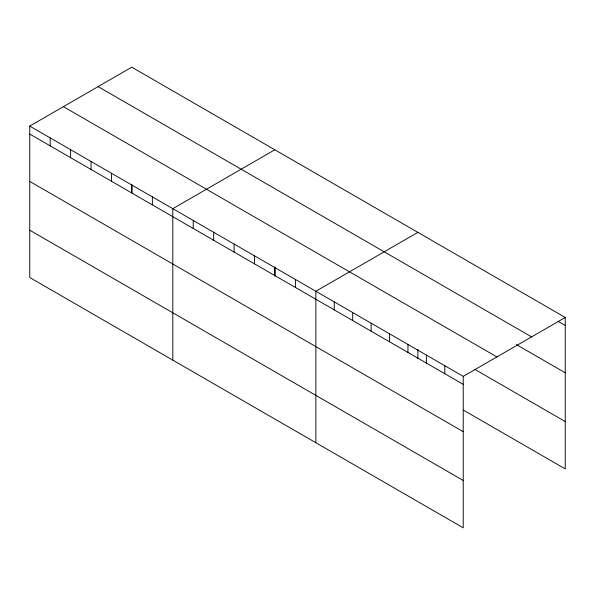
<?xml version="1.0" encoding="UTF-8"?>
<svg xmlns="http://www.w3.org/2000/svg" width="595" height="595" viewBox="0 0 595 595"><rect width="100%" height="100%" fill="white"/><g stroke="black" fill="none" stroke-linecap="round" stroke-linejoin="round"><path stroke-width="0.89" d="M463.23 431.687L463.23 376.36L29.75 126.088L29.75 277.538L463.23 527.81L463.23 431.687L29.75 181.423M463.52 410.178L565.25 468.912L565.25 317.462L131.77 67.19L29.75 126.088M274.816 149.784L172.803 208.681L172.803 360.131M417.869 232.37L315.848 291.267L315.848 442.717M463.23 376.36L565.25 317.462M558.043 321.285L565.25 325.45M98.101 86.625L531.588 336.896M516.386 344.579L565.25 372.79M63.412 106.654L496.899 356.926M474.736 369.309L565.25 421.565M29.75 134.076L463.23 384.348M29.75 230.198L463.23 480.463M444.807 365.724L444.807 373.712M426.384 355.089L426.384 363.076M417.869 349.473L417.869 358.755M407.962 344.453L407.962 352.441M389.539 333.817L389.539 341.798M371.116 323.174L371.116 331.162M352.694 312.539L352.694 320.526M334.271 301.903L334.271 309.891M295.41 279.471L295.41 287.459M274.979 267.668L274.979 275.656M274.816 266.88L274.816 276.162M254.541 255.872L254.541 263.86M234.103 244.076L234.103 252.064M213.672 232.273L213.672 240.261M193.234 220.477L193.234 228.465M152.365 196.878L152.365 204.866M131.926 185.082L131.926 193.07M131.77 184.294L131.77 192.646M111.496 173.286L111.496 181.274M91.057 161.483L91.057 169.471M70.619 149.687L70.619 157.675M50.188 137.891L50.188 145.879"/></g></svg>
